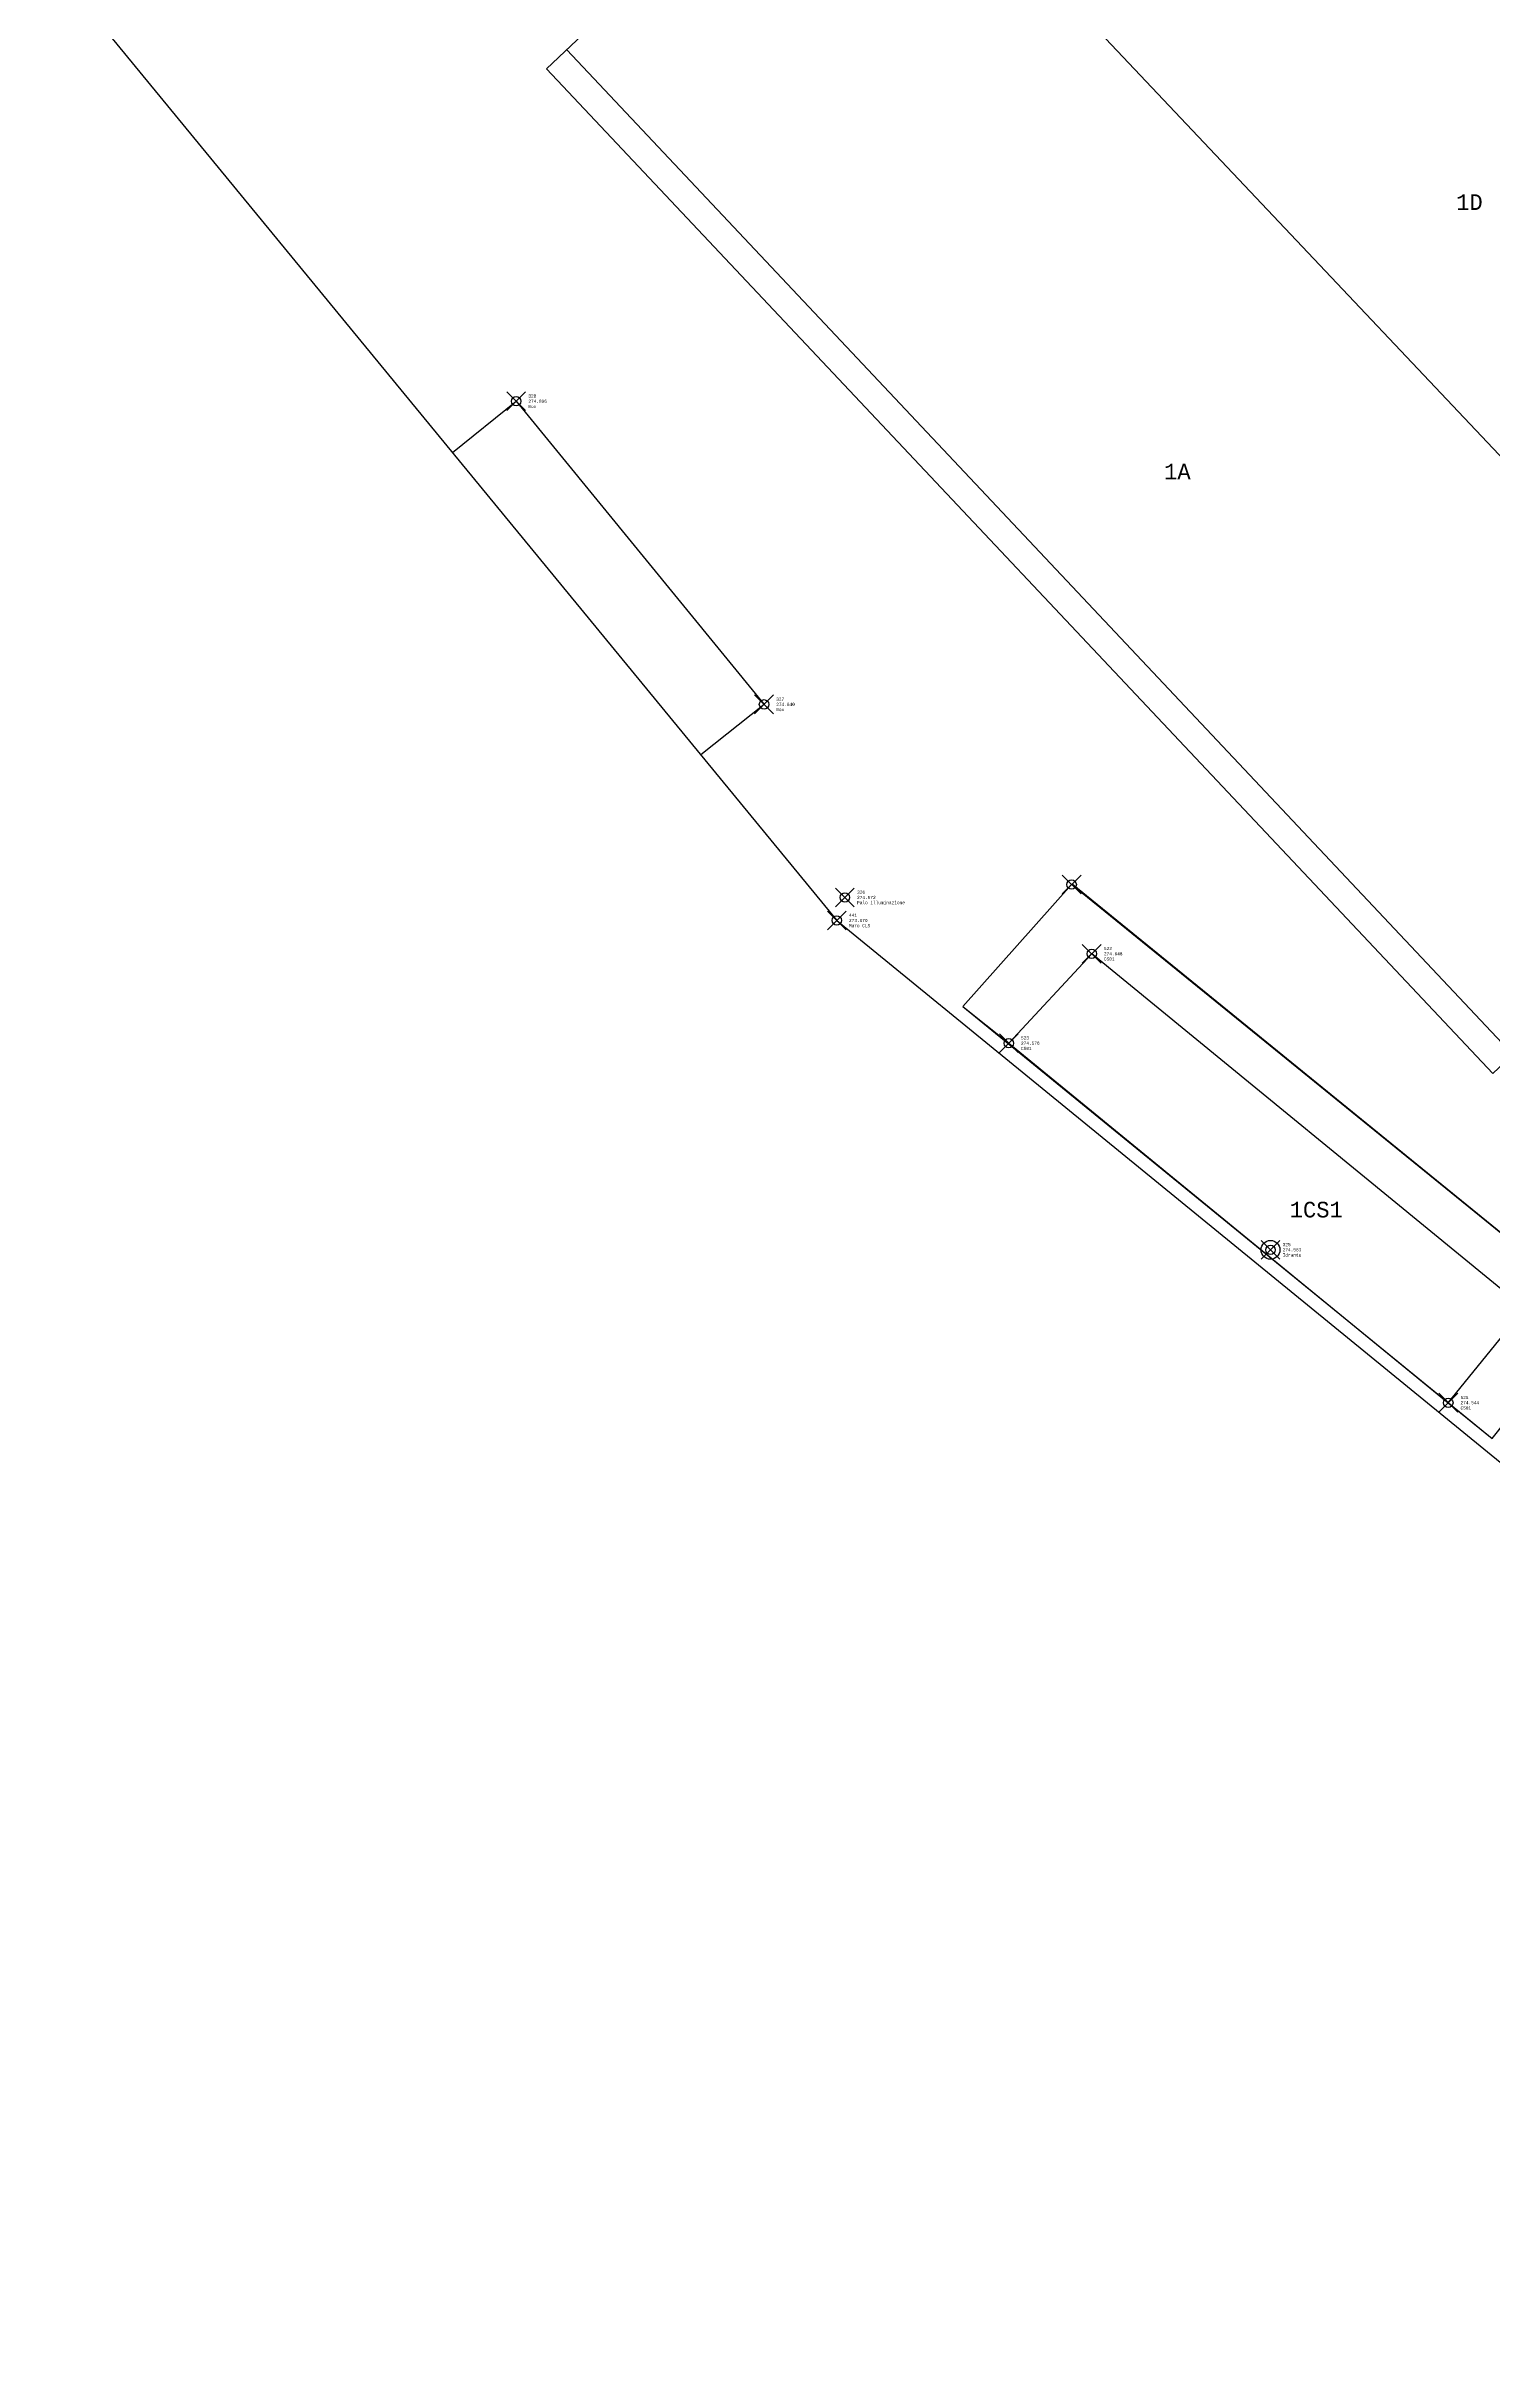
# Model space of a CAD drawing. Extents: x -300 to 923337, y -63404 to 323191.
# Drawn here: x 73487 to 119625, y 64614 to 138471 of the extents above; entities that cross this region are included whole.
import ezdxf
from ezdxf.enums import TextEntityAlignment as Align

# ---------------------------------------------------------------- set-up
doc = ezdxf.new("R2010")
doc.units = 0
doc.header["$PDMODE"] = 35
doc.header["$PDSIZE"] = 300
for name, color, linetype, lineweight in [('WF ingombro stive 2', 1, 'Continuous', 30), ('WF lato di accesso', 40, 'Continuous', 30), ('WF piazzole', 6, 'Continuous', 30), ('WF tracciatura', 30, 'Continuous', 30)]:
    doc.layers.add(name, color=color, linetype=linetype, lineweight=lineweight)
doc.layers.add('WF nome aree GPS', color=7, linetype='Continuous')
doc.layers.add('WF nuovi punti', color=6, linetype='Continuous')
doc.styles.get("Standard").update_dxf_attribs({"font": 'consola.ttf', "height": 500})

# ---------------------------------------------------------------- blocks, each defined once
blk = doc.blocks.new('rilievo 2')
at = {"color": 8}
for p, q in [((194356, -478384), (190885, -482275)), ((211046, -491935), (194370, -478369)), ((190885, -482275), (192351, -483445, 2585)), ((207770, -496057, 2549), (211046, -491935)), ((206371, -494913, 2552), (207770, -496057, 2549))]:
    blk.add_line(p, q, dxfattribs=at)
for points in [[(161648, -448828, 1954), (186863, -479531, 1078), (241997, -524553, 234), (257566, -525503, 360), (287808, -502280, 2651), (311879, -483968, 2683), (320954, -477001, -331), (327105, -472296, -331), (335070, -466036, 2080), (354649, -449578, 2133), (314683, -397379, 2207), (310635, -400536, 2212), (303510, -391107, 2143), (295063, -397138, 2335), (271429, -369482, 1692), (264211, -374625, 1649), (263130, -375375, 1675), (222048, -404916, 2809)], [(174600, -464599, 1504), (176635, -462968, 2904), (184543, -472637, 2849), (182524, -474248, 1229)]]:
    blk.add_polyline3d(points, dxfattribs=at)
at = {"color": 1}
blk.add_polyline3d([(194996, -480592, 2656), (192351, -483445, 2585), (206371, -494913, 2552), (208812, -491908, 2619)], close=True, dxfattribs=at)
blk.add_circle((200700, -490037, 2592), 300, dxfattribs=at)
at = {"color": 8}
for p in [(176635, -462968, 2904), (184543, -472637, 2849), (187123, -478795, 2580), (186863, -479531, 1078), (194996, -480592, 2656), (192351, -483445, 2585), (200700, -490037, 2592), (206371, -494913, 2552)]:
    blk.add_point(p, dxfattribs=at)
for s, p in [('328', (177024, -462801, 2904)), ('274.896', (177024, -462968, 2904)), ('Box', (177024, -463135, 2904)), ('327', (184932, -472470, 2849)), ('274.840', (184932, -472637, 2849)), ('Box', (184932, -472804, 2849)), ('326', (187512, -478628, 2580)), ('441', (187252, -479364, 1078)), ('274.572', (187512, -478795, 2580)), ('Palo illuminazione', (187512, -478961, 2580)), ('Muro CLS', (187252, -479697, 1078)), ('273.070', (187252, -479531, 1078)), ('CS01', (195385, -480758, 2656)), ('522', (195385, -480425, 2656)), ('274.648', (195385, -480592, 2656)), ('CS01', (192740, -483612, 2585)), ('523', (192740, -483278, 2585)), ('274.576', (192740, -483445, 2585)), ('325', (201089, -489870, 2592)), ('274.583', (201089, -490037, 2592)), ('Idrante', (201089, -490203, 2592)), ('525', (206760, -494746, 2552)), ('CS01', (206760, -495079, 2552)), ('274.544', (206760, -494913, 2552))]:
    blk.add_text(s, height=100, dxfattribs=at).set_placement(p, align=Align.MIDDLE_LEFT)

msp = doc.modelspace()

# ---------------------------------------------------------------- linework, layer by layer
at = {"layer": 'WF ingombro stive 2', "elevation": 2856.2}
for points in [[(129605.5, 115106.7), (99342.9, 147115), (108167.2, 155458), (138384.1, 123373.9), (129605.5, 115106.7)], [(129605.5, 115106.7), (119625.4, 105708.2), (89447, 137756), (99342.9, 147115), (129605.5, 115106.7)]]:
    msp.add_lwpolyline(points, dxfattribs=at)
at = {"layer": 'WF lato di accesso'}
for p, q in [((89447, 137756, 2856.2), (119625.4, 105708.2, 2856.2)), ((122884, 98182), (106194, 111733))]:
    msp.add_line(p, q, dxfattribs=at)
at = {"layer": 'WF nuovi punti'}
for p in [(106194, 111733), (98701.3, 110586.8, 1078.3)]:
    msp.add_point(p, dxfattribs=at)
at = {"layer": 'WF piazzole'}
msp.add_lwpolyline([(106194, 111733), (102723.1, 107842.6), (119608.6, 94060.6), (122884, 98182), (106194, 111733)], dxfattribs=at)
at = {"layer": 'WF tracciatura'}
msp.add_line((90088.3, 138359.9, 2856.2), (120267.7, 106313.1, 2856.2), dxfattribs=at)

# ---------------------------------------------------------------- block references
at = {"color": 251}
msp.add_blockref('rilievo 2', (-88161.4, 590117.4), dxfattribs=at)

# ---------------------------------------------------------------- texts
at = {"layer": 'WF nome aree GPS'}
for s, p in [('1D', (118459.6, 133250.3)), ('1A', (109143, 124657.5)), ('1CS1', (113149.7, 101113.5, -904.8))]:
    msp.add_text(s, height=500, dxfattribs=at).set_placement(p)

doc.saveas('drawing.dxf')
